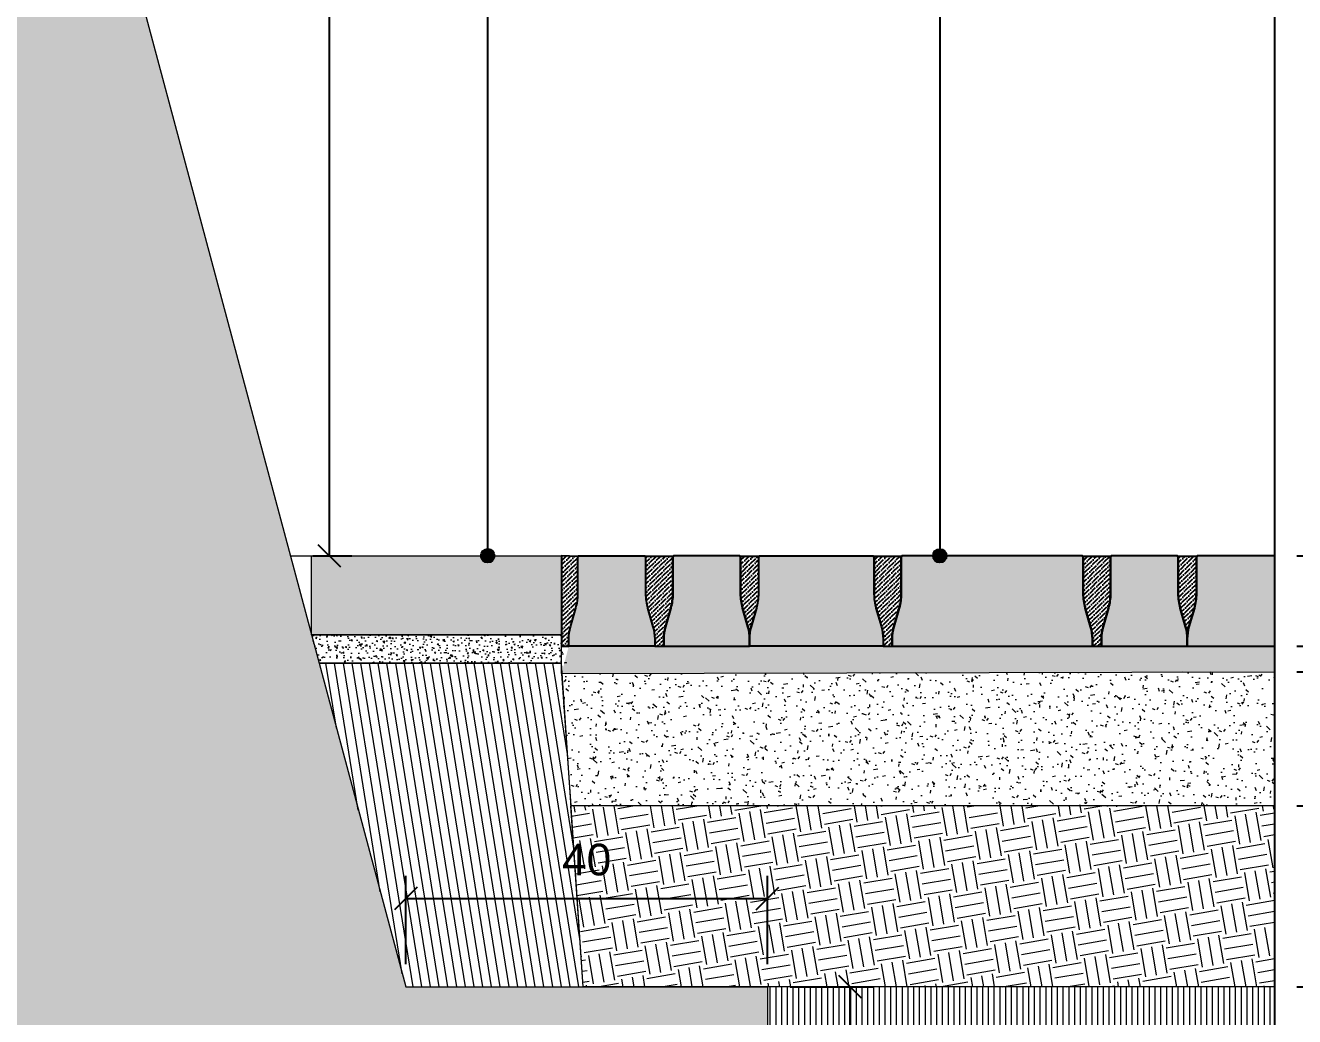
# Model space of a CAD drawing. Header units: metres. Extents: x -325 to 301, y -147 to 149.
# Drawn here: x 69.675 to 71.078, y 30.618 to 31.713 of the extents above; entities that cross this region are included whole.
import ezdxf

# ---------------------------------------------------------------- set-up
doc = ezdxf.new("R2010")
doc.units = ezdxf.units.M
doc.layers.get('Defpoints').update_dxf_attribs({"lineweight": 13})
doc.layers.add('-aux', color=50, linetype='Continuous', plot=False)
doc.layers.add('-AUX-QAD', color=5, linetype='Continuous', plot=False)
for name, color, linetype, true_color in [('0-TX-1_25', 7, 'Continuous', 0x3f4f7f), ('3-TR-paviment fort', 7, 'Continuous', 0xd1d1d1), ('EIT_3 TR sorra', 7, 'Continuous', 0xd8ceb0)]:
    doc.layers.add(name, color=color, linetype=linetype, true_color=true_color)
doc.layers.add('03-TR-Paviment_05_Open Joint Precast Pavements', color=7, linetype='Continuous', lineweight=5, true_color=0xb3b3b3)
doc.layers.add('3-TR tot_u', color=7, linetype='Continuous', lineweight=5, true_color=0x787878)
for name, color, linetype, lineweight in [('1-CM', 7, 'Continuous', 0), ('2-L-secció', 1, 'Continuous', 0), ('3-TR Formigó', 252, 'Continuous', 0), ('3-TR Seleccionat', 44, 'Continuous', 0), ('3-TR Tot-u', 37, 'Continuous', 0)]:
    doc.layers.add(name, color=color, linetype=linetype, lineweight=lineweight)
doc.layers.add('1-L- kodolé', color=7, linetype='Continuous')
doc.styles.get("Standard").update_dxf_attribs({"font": 'arial.ttf'})
doc.dimstyles.new('ISO-25', dxfattribs={"dimtxt": 0.1, "dimasz": 0.1, "dimexe": 0.1, "dimexo": 0.1, "dimgap": 0.1, "dimtad": 1, "dimdec": 0, "dimlfac": 100, "dimzin": 9, "dimtxsty": 'Standard', "dimblk": 'OBLIQUE', "dimcen": 0.1, "dimadec": 0, "dimazin": 0, "dimtfac": 1, "dimtdec": 0, "dimtmove": 0, "dimatfit": 3, "dimldrblk": 'OBLIQUE', "dimfxl": 1, "dimarcsym": 0})

# ---------------------------------------------------------------- blocks, each defined once
blk = doc.blocks.new('_Oblique')
at = {"color": 0, "lineweight": -2}
blk.add_line((-0.499999999995058, -0.4999999998130015), (0.500000000028669, 0.500000000163238), dxfattribs=at)
blk = doc.blocks.new('*D1716')
at = {"layer": '0-TX-1_25', "color": 0, "lineweight": -2, "transparency": 16777216}
for p, q in [((22.79435890317222, 30.84073367747433), (22.66935890317222, 30.84073367747433)), ((22.69435890317223, 30.84073367747433), (22.69435890317223, 30.72659722064531)), ((22.70589523368086, 30.72659722064531), (22.66935890317223, 30.72659722064531))]:
    blk.add_line(p, q, dxfattribs=at)
at = {"layer": 'Defpoints', "color": 0, "transparency": 16777216}
for p in [(141.1863585769123, 30.84073367747435), (22.69435890317223, 30.72659722064531), (22.73089523368086, 30.72659722064531)]:
    blk.add_point(p, dxfattribs=at)
at = {"layer": '0-TX-1_25', "color": 0, "lineweight": -2, "transparency": 16777216, "xscale": 0.025, "yscale": 0.025, "zscale": 0.025}
for p, rotation in [((22.69435890317223, 30.84073367747433), 90), ((22.69435890317223, 30.72659722064531), 270)]:
    blk.add_blockref('_Oblique', p, dxfattribs=dict(at, rotation=rotation))
at = {"layer": '0-TX-1_25', "color": 0, "transparency": 16777216, "insert": (22.65178727970703, 30.7836654490598), "char_height": 0.035, "attachment_point": 5, "rotation": 90}
blk.add_mtext('11', dxfattribs=at)
blk = doc.blocks.new('*D1736')
at = {"layer": '0-TX-1_25', "color": 0, "lineweight": -2, "transparency": 16777216}
for p, q in [((69.91071236843716, 32.62725918351555), (70.03571236843716, 32.62725918351555)), ((70.01071236843715, 32.62725918351555), (70.01071236843717, 31.12733858684631)), ((69.99268507984966, 31.12733858684631), (70.03571236843717, 31.12733858684631))]:
    blk.add_line(p, q, dxfattribs=at)
at = {"layer": 'Defpoints', "color": 0, "transparency": 16777216}
for p in [(69.5655403077317, 32.62725918351555), (69.96768507984966, 31.12733858684631), (70.01071236843717, 31.12733858684631)]:
    blk.add_point(p, dxfattribs=at)
at = {"layer": '0-TX-1_25', "color": 0, "lineweight": -2, "transparency": 16777216, "xscale": 0.025, "yscale": 0.025, "zscale": 0.025}
for p, rotation in [((70.01071236843715, 32.62725918351555), 90), ((70.01071236843717, 31.12733858684631), 270)]:
    blk.add_blockref('_Oblique', p, dxfattribs=dict(at, rotation=rotation))
at = {"layer": '0-TX-1_25', "color": 0, "transparency": 16777216, "insert": (69.96792587457631, 31.8772988851809), "char_height": 0.035, "attachment_point": 5, "rotation": 90}
blk.add_mtext('variable', dxfattribs=at)
blk = doc.blocks.new('POINT')
at = {"layer": '0-TX-1_25'}
h = blk.add_hatch(dxfattribs=at)
h.set_pattern_fill('ANGLE', color=256)
h.set_pattern_definition([(0, (-83.74681484067048, -12.72584030761209), (0, 6.985), [5.08, -1.905]), (90, (-83.74681484067048, -12.72584030761209), (-6.985, 4.277078946022131e-16), [5.08, -1.905])])
edge = h.paths.add_edge_path()
edge.add_arc((0, 0), 0.0075, 0, 360)
h = blk.add_hatch(color=256, dxfattribs=at)
h.dxf.hatch_style = 1
edge = h.paths.add_edge_path()
edge.add_arc((0, 0), 0.0075, 0, 360)
blk.add_circle((0, 0), 0.0075, dxfattribs=at)
blk = doc.blocks.new('*D1722')
at = {"layer": '0-TX-1_25', "color": 0, "lineweight": -2, "transparency": 16777216}
for p, q in [((71.08054030795523, 31.12725918351555), (71.18028848498825, 31.12725918351555)), ((71.15528848498825, 31.12725918351555), (71.15528848498825, 31.02720780477753)), ((71.08054030767707, 31.02720780477753), (71.18028848498825, 31.02720780477753))]:
    blk.add_line(p, q, dxfattribs=at)
at = {"layer": 'Defpoints', "color": 0, "transparency": 16777216}
for p in [(71.05554030795523, 31.12725918351555), (71.05554030767706, 31.02720780477753), (71.15528848498825, 31.02720780477753)]:
    blk.add_point(p, dxfattribs=at)
at = {"layer": '0-TX-1_25', "color": 0, "lineweight": -2, "transparency": 16777216, "xscale": 0.025, "yscale": 0.025, "zscale": 0.025}
for p, rotation in [((71.15528848498825, 31.12725918351555), 90), ((71.15528848498825, 31.02720780477753), 270)]:
    blk.add_blockref('_Oblique', p, dxfattribs=dict(at, rotation=rotation))
at = {"layer": '0-TX-1_25', "color": 0, "transparency": 16777216, "insert": (71.11241843041797, 31.07723349414652), "char_height": 0.035, "attachment_point": 5, "rotation": 90}
blk.add_mtext('10', dxfattribs=at)
blk = doc.blocks.new('*D1723')
at = {"layer": '0-TX-1_25', "color": 0, "lineweight": -2, "transparency": 16777216}
for p, q in [((71.15528848498792, 31.02720780477753), (71.15528848498792, 31.05220780477753)), ((71.08054030795523, 31.02720780477753), (71.18028848498793, 31.02720780477753)), ((71.15528848498792, 31.02720780477753), (71.15528848498792, 30.99918545372194)), ((71.08054030795523, 30.99918545372194), (71.18028848498793, 30.99918545372194)), ((71.15528848498792, 30.99918545372194), (71.15528848498792, 30.97418545372194))]:
    blk.add_line(p, q, dxfattribs=at)
at = {"layer": 'Defpoints', "color": 0, "transparency": 16777216}
for p in [(71.05554030795523, 31.02720780477753), (71.05554030795523, 30.99918545372194), (71.15528848498792, 30.99918545372194)]:
    blk.add_point(p, dxfattribs=at)
at = {"layer": '0-TX-1_25', "color": 0, "lineweight": -2, "transparency": 16777216, "xscale": 0.025, "yscale": 0.025, "zscale": 0.025}
for p, rotation in [((71.15528848498792, 31.02720780477753), 270), ((71.15528848498792, 30.99918545372194), 90)]:
    blk.add_blockref('_Oblique', p, dxfattribs=dict(at, rotation=rotation))
at = {"layer": '0-TX-1_25', "color": 0, "transparency": 16777216, "insert": (71.11240649317345, 31.01319662924971), "char_height": 0.035, "attachment_point": 5, "rotation": 90}
blk.add_mtext('3', dxfattribs=at)
blk = doc.blocks.new('*D1724')
at = {"layer": '0-TX-1_25', "color": 0, "lineweight": -2, "transparency": 16777216}
for p, q in [((71.08054030795523, 30.99918545372194), (71.18028848498837, 30.99918545372194)), ((71.15528848498836, 30.99918545372194), (71.15528848498836, 30.8509798389932)), ((71.08054235975071, 30.8509798389932), (71.18028848498837, 30.8509798389932))]:
    blk.add_line(p, q, dxfattribs=at)
at = {"layer": 'Defpoints', "color": 0, "transparency": 16777216}
for p in [(71.05554030795523, 30.99918545372194), (71.0555423597507, 30.8509798389932), (71.15528848498836, 30.8509798389932)]:
    blk.add_point(p, dxfattribs=at)
at = {"layer": '0-TX-1_25', "color": 0, "lineweight": -2, "transparency": 16777216, "xscale": 0.025, "yscale": 0.025, "zscale": 0.025}
for p, rotation in [((71.15528848498836, 30.99918545372194), 90), ((71.15528848498836, 30.8509798389932), 270)]:
    blk.add_blockref('_Oblique', p, dxfattribs=dict(at, rotation=rotation))
at = {"layer": '0-TX-1_25', "color": 0, "transparency": 16777216, "insert": (71.11241843041809, 30.92508264635754), "char_height": 0.035, "attachment_point": 5, "rotation": 90}
blk.add_mtext('15', dxfattribs=at)
blk = doc.blocks.new('*D1725')
at = {"layer": '0-TX-1_25', "color": 0, "lineweight": -2, "transparency": 16777216}
for p, q in [((71.08053985802582, 30.85097983895856), (71.18027302363728, 30.85097983895856)), ((71.15527302363728, 30.85097983895856), (71.15527302363728, 30.65098163747309)), ((71.08054353330304, 30.65098163747309), (71.18027302363728, 30.65098163747309))]:
    blk.add_line(p, q, dxfattribs=at)
at = {"layer": 'Defpoints', "color": 0, "transparency": 16777216}
for p in [(71.05553985802581, 30.85097983895856), (71.05554353330304, 30.65098163747309), (71.15527302363728, 30.65098163747309)]:
    blk.add_point(p, dxfattribs=at)
at = {"layer": '0-TX-1_25', "color": 0, "lineweight": -2, "transparency": 16777216, "xscale": 0.025, "yscale": 0.025, "zscale": 0.025}
for p, rotation in [((71.15527302363728, 30.85097983895856), 90), ((71.15527302363728, 30.65098163747309), 270)]:
    blk.add_blockref('_Oblique', p, dxfattribs=dict(at, rotation=rotation))
at = {"layer": '0-TX-1_25', "color": 0, "transparency": 16777216, "insert": (71.112402969067, 30.75098073821581), "char_height": 0.035, "attachment_point": 5, "rotation": 90}
blk.add_mtext('20', dxfattribs=at)
blk = doc.blocks.new('*D2070')
at = {"layer": '0-TX-1_25', "color": 0, "lineweight": -2, "transparency": 16777216}
for p, q in [((70.52037683774577, 30.65096893020196), (70.61156685563758, 30.65096893020196)), ((70.58656685563757, 30.25096893153486), (70.58656685563757, 30.65096893020196)), ((70.52037683641286, 30.25096893153486), (70.61156685563758, 30.25096893153486))]:
    blk.add_line(p, q, dxfattribs=at)
at = {"layer": 'Defpoints', "color": 0, "transparency": 16777216}
for p in [(70.49537683774577, 30.65096893020196), (70.58656685563757, 30.65096893020196), (70.49537683641286, 30.25096893153486)]:
    blk.add_point(p, dxfattribs=at)
at = {"layer": '0-TX-1_25', "color": 0, "lineweight": -2, "transparency": 16777216, "xscale": 0.025, "yscale": 0.025, "zscale": 0.025}
for p, rotation in [((70.58656685563757, 30.65096893020196), 90), ((70.58656685563757, 30.25096893153486), 270)]:
    blk.add_blockref('_Oblique', p, dxfattribs=dict(at, rotation=rotation))
at = {"layer": '0-TX-1_25', "color": 0, "transparency": 16777216, "insert": (70.5436968010673, 30.45096893086839), "char_height": 0.035, "attachment_point": 5, "rotation": 90}
blk.add_mtext('40', dxfattribs=at)
blk = doc.blocks.new('*D2071')
at = {"layer": '0-TX-1_25', "color": 0, "lineweight": -2, "transparency": 16777216}
for p, q in [((70.09537683641283, 30.67596893153485), (70.09537683641283, 30.77351249235707)), ((70.49537683641283, 30.67596893153485), (70.49537683641283, 30.77351249235707)), ((70.09537683641283, 30.74851249235707), (70.49537683641283, 30.74851249235707))]:
    blk.add_line(p, q, dxfattribs=at)
at = {"layer": 'Defpoints', "color": 0, "transparency": 16777216}
for p in [(70.49537683641283, 30.74851249235707), (70.09537683641283, 30.65096893153485), (70.49537683641283, 30.65096893153485)]:
    blk.add_point(p, dxfattribs=at)
at = {"layer": '0-TX-1_25', "color": 0, "lineweight": -2, "transparency": 16777216, "xscale": 0.025, "yscale": 0.025, "zscale": 0.025, "rotation": 180}
blk.add_blockref('_Oblique', (70.09537683641283, 30.74851249235707), dxfattribs=at)
at = {"layer": '0-TX-1_25', "color": 0, "lineweight": -2, "transparency": 16777216, "xscale": 0.025, "yscale": 0.025, "zscale": 0.025}
blk.add_blockref('_Oblique', (70.49537683641283, 30.74851249235707), dxfattribs=at)
at = {"layer": '0-TX-1_25', "color": 0, "transparency": 16777216, "insert": (70.29537683641283, 30.79138254692733), "char_height": 0.035, "attachment_point": 5}
blk.add_mtext('40', dxfattribs=at)

msp = doc.modelspace()

# ---------------------------------------------------------------- hatches: boundary and pattern name
at = {"layer": '03-TR-Paviment_05_Open Joint Precast Pavements'}
h = msp.add_hatch(color=256, dxfattribs=at)
h.dxf.hatch_style = 1
edge = h.paths.add_edge_path()
edge.add_line((70.27561845611469, 31.02720779992279), (70.27561845564902, 31.03540358153742))
edge.add_arc((70.32403601183124, 31.03540358288926), 0.04841755618221556, 164.0009824733315, 180.0000015997192, ccw=False)
edge.add_line((70.27749384082541, 31.04874847197544), (70.28344048168198, 31.06948820661393))
edge.add_arc((70.22850930660863, 31.08523845122552), 0.05714459029745467, 344.0009795872418, 359.999998713525)
edge.add_line((70.28565389690608, 31.08523844994244), (70.28565389690608, 31.12636372420576))
edge.add_line((70.28565389690608, 31.12636372420576), (70.28645110297636, 31.12636372513708))
edge.add_line((70.28645110297636, 31.12636372513708), (70.28645110204504, 31.12720780187857))
edge.add_line((70.28645110204504, 31.12720780187857), (70.35974889741898, 31.12720780094725))
edge.add_line((70.35974889741898, 31.12720780094725), (70.35974889555634, 31.12636372280878))
edge.add_line((70.35974889555634, 31.12636372280878), (70.36054610116095, 31.12636372653407))
edge.add_line((70.36054610116095, 31.12636372653407), (70.36054610069529, 31.08523844947678))
edge.add_arc((70.41769068933597, 31.08523845099269), 0.05714458864068208, 180.0000015199217, 195.999020646203)
edge.add_line((70.3627595159194, 31.06948820661393), (70.3687061563103, 31.04874846871581))
edge.add_arc((70.32216398483881, 31.03540358294319), 0.04841755571655446, -5.520878687548247e-06, 15.999013605509106, ccw=False)
edge.add_line((70.37058154055536, 31.03540357827779), (70.37058154055536, 31.02720779992279))
edge.add_line((70.37058154055536, 31.02720779992279), (70.27561845611469, 31.02720779992279))
h = msp.add_hatch(color=256, dxfattribs=at)
h.dxf.hatch_style = 1
edge = h.paths.add_edge_path()
edge.add_line((70.47554462616951, 31.02720779992279), (70.47554462616951, 31.03540358014044))
edge.add_arc((70.4271270664409, 31.03540358030116), 0.0484175597286054, 359.9999998098077, 375.9990189361952)
edge.add_line((70.47366924052746, 31.04874847150978), (70.46772260106788, 31.0694882056826))
edge.add_arc((70.52265377803084, 31.08523844887025), 0.05714459172141026, 179.9999993918654, 195.9990185181464, ccw=False)
edge.add_line((70.46550918630943, 31.08523844947678), (70.46550918537811, 31.12636372420576))
edge.add_line((70.46550918537811, 31.12636372420576), (70.46471198070482, 31.12636372420576))
edge.add_line((70.46471198070482, 31.12636372420576), (70.46471198023916, 31.12720780001592))
edge.add_line((70.46471198023916, 31.12720780001592), (70.3914141862622, 31.12720780094725))
edge.add_line((70.3914141862622, 31.12720780094725), (70.3914141862622, 31.1263637237401))
edge.add_line((70.3914141862622, 31.1263637237401), (70.39061698112324, 31.12636372653407))
edge.add_line((70.39061698112324, 31.12636372653407), (70.39061698065758, 31.08523844947678))
edge.add_arc((70.33347239556329, 31.08523844980157), 0.05714458509429221, 344.00098054806637, 359.99999967434803, ccw=False)
edge.add_line((70.38840356589914, 31.06948820754525), (70.3824569259739, 31.04874846825015))
edge.add_arc((70.4289990950901, 31.03540357774002), 0.04841755475825927, 164.000980237229, 179.9999993636194)
edge.add_line((70.38058154033185, 31.03540357827779), (70.38058154126317, 31.02720779992279))
edge.add_line((70.38058154126317, 31.02720779992279), (70.47554462616951, 31.02720779992279))
h = msp.add_hatch(color=256, dxfattribs=at)
h.dxf.hatch_style = 1
edge = h.paths.add_edge_path()
edge.add_line((70.47554462616951, 31.02720780131978), (70.47554462616951, 31.03540358014044))
edge.add_arc((70.52396217950383, 31.03540357771306), 0.04841755333431769, 164.000978001127, 179.9999971275153, ccw=False)
edge.add_line((70.47742001227722, 31.04874846964714), (70.4833666517368, 31.0694882056826))
edge.add_arc((70.4284354726514, 31.08523844578952), 0.05714459291252155, 344.0009850376242, 360.0000041639071)
edge.add_line((70.48558006556392, 31.08523844994244), (70.4855800646326, 31.1263637237401))
edge.add_line((70.4855800646326, 31.1263637237401), (70.48637727209986, 31.12636372420576))
edge.add_line((70.48637727209986, 31.12636372420576), (70.4863772716342, 31.12720780141291))
edge.add_line((70.4863772716342, 31.12720780141291), (70.61220314334766, 31.12720780327555))
edge.add_line((70.61220314334766, 31.12720780327555), (70.61220314195067, 31.12636372420576))
edge.add_line((70.61220314195067, 31.12636372420576), (70.61300034802095, 31.12636372886237))
edge.add_line((70.61300034802095, 31.12636372886237), (70.61300034802095, 31.08523845227074))
edge.add_arc((70.67014493689446, 31.08523845544343), 0.05714458887351279, 180.0000031810847, 195.999022307366)
edge.add_line((70.61521376371071, 31.06948820940789), (70.62116040270463, 31.04874847104412))
edge.add_arc((70.5746182323973, 31.0354035769876), 0.04841755688070742, 4.282015709122788e-06, 15.999023408403389, ccw=False)
edge.add_line((70.623035789278, 31.0354035806061), (70.62303578881235, 31.02720780178544))
edge.add_line((70.62303578881235, 31.02720780178544), (70.47554462616951, 31.02720780131978))
h = msp.add_hatch(color=256, dxfattribs=at)
h.dxf.hatch_style = 1
edge = h.paths.add_edge_path()
edge.add_line((70.85434340713233, 31.02720780411374), (70.85434340806366, 31.03540358293441))
edge.add_arc((70.80592584999184, 31.0354035828623), 0.04841755807181869, 8.533197749316743e-08, 15.99901921172198)
edge.add_line((70.8524680224216, 31.04874847383809), (70.8465213820307, 31.06948820894223))
edge.add_arc((70.90145256041761, 31.08523845401949), 0.05714459361101382, 180.0000008195816, 195.9990199458645, ccw=False)
edge.add_line((70.8443079668066, 31.08523845320207), (70.8443079668066, 31.12636372746539))
edge.add_line((70.8443079668066, 31.12636372746539), (70.84351076166764, 31.12636372746539))
edge.add_line((70.84351076166764, 31.12636372746539), (70.84351076166764, 31.12720780327555))
edge.add_line((70.84351076166764, 31.12720780327555), (70.64393931235806, 31.12720780420688))
edge.add_line((70.64393931235806, 31.12720780420688), (70.64393931235806, 31.12636372699973))
edge.add_line((70.64393931235806, 31.12636372699973), (70.64314210675344, 31.12636373072502))
edge.add_line((70.64314210675344, 31.12636373072502), (70.6431421072191, 31.08523845413339))
edge.add_arc((70.58599751596336, 31.0852384502133), 0.05714459125574946, -15.999015195820505, 3.930460479750764e-06, ccw=False)
edge.add_line((70.64092869339198, 31.06948821033922), (70.63498205346674, 31.04874847104412))
edge.add_arc((70.68152422092618, 31.03540358076682), 0.04841755310148652, 164.0009799617068, 179.9999990880951)
edge.add_line((70.63310666782469, 31.03540358153742), (70.63310666782469, 31.02720780318242))
edge.add_line((70.63310666782469, 31.02720780318242), (70.85434340713233, 31.02720780411374))
h = msp.add_hatch(color=256, dxfattribs=at)
h.dxf.hatch_style = 1
edge = h.paths.add_edge_path()
edge.add_line((70.95930649228082, 31.02720780504507), (70.9593064936778, 31.03540358340007))
edge.add_arc((70.9108889304028, 31.03540358236967), 0.04841756327499525, 1.219338626628907e-06, 15.99902034572571)
edge.add_line((70.95743110757009, 31.04874847570073), (70.95148446671352, 31.06948821080488))
edge.add_arc((71.00641563893898, 31.08523845163725), 0.0571445865182339, 179.9999984310422, 195.9990175573257, ccw=False)
edge.add_line((70.94927105242074, 31.08523845320207), (70.94927105195508, 31.12636372746539))
edge.add_line((70.94927105195508, 31.12636372746539), (70.94847384681613, 31.12636372839671))
edge.add_line((70.94847384681613, 31.12636372839671), (70.94847384774745, 31.12720780420688))
edge.add_line((70.94847384774745, 31.12720780420688), (70.87517605283917, 31.12720780467254))
edge.add_line((70.87517605283917, 31.12720780467254), (70.87517605283917, 31.12636372653407))
edge.add_line((70.87517605283917, 31.12636372653407), (70.87437884676889, 31.12636373119068))
edge.add_line((70.87437884676889, 31.12636373119068), (70.87437884770021, 31.08523845366773))
edge.add_arc((70.8172342595252, 31.08523845187008), 0.0571445881750208, -15.999017323877013, 1.802404426598514e-06, ccw=False)
edge.add_line((70.87216543340743, 31.06948821080488), (70.86621879348219, 31.04874847150978))
edge.add_arc((70.91276095928484, 31.03540358146531), 0.04841755144470012, 164.00097968618, 179.9999988125707)
edge.add_line((70.86434340784014, 31.03540358246875), (70.86434340877146, 31.02720780411374))
edge.add_line((70.86434340877146, 31.02720780411374), (70.95930649228082, 31.02720780504507))
h = msp.add_hatch(color=256, dxfattribs=at)
h.dxf.hatch_style = 1
h.paths.add_polyline_path([(70.96712851894908, 31.06948821511035), (70.96118187759728, 31.04874846875019, 0.06992248597787708), (70.95930649274648, 31.03540358398343), (70.95930649228082, 31.02720780504507), (71.0555403079552, 31.02720780477752), (71.0555403079552, 31.12720780478573), (70.97013913727984, 31.12720780560386), (70.97013913821117, 31.12636372699973), (70.96934193307222, 31.08523845413339, -0.06992249358729119)])
at = {"layer": '3-TR Formigó'}
h = msp.add_hatch(dxfattribs=at)
h.set_pattern_fill('ANSI31', color=256, scale=0.003, angle=234.1752438963392, style=0)
h.set_pattern_definition([(279.1752438963392, (70.4108273105365, 30.71945232048114), (0.009403130041245794, 0.001518805592372136), [])])
h.paths.add_polyline_path([(69.99952122181381, 31.00851037398911), (70.09537683642058, 30.65096893150585), (70.29145557231394, 30.65096893016738), (70.26743859968087, 31.00851037328216)])
at = {"layer": '3-TR Seleccionat'}
h = msp.add_hatch(dxfattribs=at)
h.set_pattern_fill('ANSI31', color=256, scale=0.002, angle=45, style=0)
h.set_pattern_definition([(90, (-441006.2166324502, -650805.8901881112), (-0.00635, 1.301042606982605e-18), [])])
h.paths.add_polyline_path([(68.05561574872287, 30.02725918339911), (71.05546486718754, 30.02725918339911), (71.0555403079552, 30.65096893067383), (70.49537683641283, 30.65096893153485), (70.49537683641283, 30.15096893153485), (68.0555403079552, 30.15096893153485), (68.0555403079552, 30.65096893153485), (68.76554030778992, 30.65072691195181), (68.57896039808685, 31.14725918435371), (68.05685297537124, 31.14725918435371)])
at = {"layer": '3-TR Tot-u'}
h = msp.add_hatch(dxfattribs=at)
h.set_pattern_fill('EARTH', color=256, scale=0.004999999999999998, angle=-80.3020705616864, style=0)
h.set_pattern_definition([(279.6979294383136, (70.18275082282562, 30.60150724269663), (0.03664468526142107, -0.02594787162931459), [0.03174999999999999, -0.03174999999999999]), (279.6979294383136, (70.19448692724042, 30.6035128952677), (0.03664468526142107, -0.02594787162931459), [0.03174999999999999, -0.03174999999999999]), (279.6979294383136, (70.20622303165517, 30.60551854783877), (0.03664468526142107, -0.02594787162931459), [0.03174999999999999, -0.03174999999999999]), (9.69792943831359, (70.21080361733725, 30.60227506381342), (0.02594787162931459, 0.03664468526142107), [0.03174999999999997, -0.03174999999999997]), (9.69792943831359, (70.21280926985011, 30.59053895939812), (0.02594787162931459, 0.03664468526142107), [0.03174999999999997, -0.03174999999999997]), (9.69792943831359, (70.2148149224212, 30.57880285498334), (0.02594787162931459, 0.03664468526142107), [0.03174999999999997, -0.03174999999999997])])
h.paths.add_polyline_path([(71.0555403079552, 30.65098163742107), (71.05554030795518, 30.85097983896478), (70.27802105084832, 30.85096907479432), (70.29145554644681, 30.65096931511471)])
at = {"layer": '3-TR tot_u'}
h = msp.add_hatch(dxfattribs=at)
h.set_pattern_fill('AR-CONC', color=256, scale=0.0002499999999999998, angle=90.58726092987852)
h.set_pattern_definition([(140.5872609298785, (45.98259731934368, -48.93808362649279), (0.003517738578472596, 0.04558461658669537), [0.004762499999999996, -0.05238749999999996]), (85.58726092987852, (45.98259731934368, -48.93808362649279), (-0.04767139590977341, -0.00929994979371116), [0.003809999999999997, -0.04191014604249996]), (191.0387056298786, (45.98289046344311, -48.93428492063999), (-0.04415365538318716, 0.0362846666927757), [0.004047502199999997, -0.04452256114999997]), (136.7714609298785, (45.96989798643743, -48.93821379460093), (0.009815426627263462, 0.0678739282378536), [0.007143749999999994, -0.07858124999999994]), (187.2228185398785, (45.97071593187624, -48.93255763900277), (-0.06246159789290918, 0.05871392010036004), [0.006071255784999995, -0.06678390203999994]), (81.7714120998786, (45.96989798643743, -48.93821379460093), (-0.06246159788989664, 0.05871392010375959), [0.00571499176749999, -0.06286493297999986]), (111.5872609298785, (45.97300773560993, -48.93183158612076), (0.02517646531543982, 0.03816364754881366), [0.004762499999999996, -0.05238749999999996]), (56.58726092987855, (45.97300773560993, -48.93183158612076), (-0.0462029321303139, 0.01497773884208171), [0.003809999999999997, -0.04190999999999996]), (162.0387059298785, (45.975105774399, -48.92865128215968), (-0.02102646705166375, 0.05314138630394799), [0.004047502199999997, -0.04452248439999996]), (128.0872609298785, (45.98259731934368, -48.93808362649279), (-0.02114556348804155, 0.0005554494380260346), [0, -0.04140199999999997, 0, -0.04254499999999996, 0, -0.04206874999999997]), (98.08726092987847, (45.98259731934368, -48.93808362649279), (-0.02521504447655499, 0.01644733903555077), [0, -0.02425699999999998, 0, -0.04044949999999996, 0, -0.01603374999999999]), (58.08726092987852, (45.98274245678424, -48.95224338268327), (0.001084678264659777, 0.03391054737691759), [0, -0.01587499999999999, 0, -0.04952999999999996, 0, -0.06572249999999995]), (48.08726092987852, (45.9828075408383, -48.95859304913638), (-0.006735849794676834, 0.03696519821488923), [0, -0.02063749999999998, 0, -0.03289299999999997, 0, -0.04667249999999996])])
h.paths.add_polyline_path([(69.2755403077899, 32.62725918340175), (69.2755403077899, 30.65072691206561), (68.0555403079552, 30.65096893153485), (68.0555403079552, 30.25096893153485), (70.49537683641283, 30.25096893153485), (70.49537683641283, 30.65096893153485), (70.09537683641283, 30.65096893153485), (69.734824628696, 31.99582866631853), (69.56554030773167, 32.62725918351553)])
h = msp.add_hatch(dxfattribs=at)
h.set_pattern_fill('AR-CONC', color=256, scale=9e-05, angle=90.26641431039367)
h.set_pattern_definition([(140.2664143103937, (-13.47119589506237, 8.21322853361432), (0.001358261347982061, 0.01640311316296629), [0.0017145, -0.0188595]), (85.26641431039367, (-13.47119589506237, 8.21322853361432), (-0.01718018148039424, -0.003251827319955159), [0.0013716, -0.0150876525753]), (190.7178590103937, (-13.47108270692284, 8.214595455322296), (-0.01582191943130427, 0.01315128580300938), [0.001457100792, -0.016028122014]), (136.4506143103937, (-13.47576784563752, 8.213207274773822), (0.003670327151181657, 0.02441444385953116), [0.00257175, -0.02828925]), (186.9019719203937, (-13.47546198749266, 8.215241809944011), (-0.02236745963156911, 0.02126259792724011), [0.0021856520826, -0.0240422047344]), (81.45056548039366, (-13.47576784563752, 8.213207274773822), (-0.02236745963047776, 0.02126259792845786), [0.0020573970363, -0.0226313758728]), (111.2664143103937, (-13.47463548741401, 8.21549856477153), (0.009140320580882877, 0.01368794375791834), [0.0017145, -0.0188595]), (56.2664143103937, (-13.47463548741401, 8.21549856477153), (-0.01660260073058194, 0.005485043237329697), [0.0013716, -0.0150876]), (161.7178593103937, (-13.47387379402765, 8.216639226750857), (-0.007462280235117282, 0.01917298696442482), [0.001457100791999996, -0.01602809438399993]), (127.7664143103937, (-13.47119589506237, 8.21322853361432), (-0.007611163754578943, 0.0002425866008496274), [0, -0.01490472, 0, -0.0153162, 0, -0.01514475]), (97.76641431039367, (-13.47119589506237, 8.21322853361432), (-0.009044117031634472, 0.005971780936707849), [0, -0.00873252, 0, -0.01456182, 0, -0.005772150000000001]), (57.76641431039366, (-13.47117219145521, 8.20813080872302), (0.0004588392826058817, 0.01220541901602734), [0, -0.005715, 0, -0.0178308, 0, -0.0236601]), (47.76641431039366, (-13.47116156203496, 8.205844833435435), (-0.002350348719380294, 0.0133208416991804), [0, -0.0074295, 0, -0.01184148, 0, -0.0168021])])
h.paths.add_polyline_path([(69.99114633542436, 31.03974870022182), (69.9995179477929, 31.00852258608712), (70.27353850968402, 31.00849420724794), (70.26742939734183, 31.03974868692754)])
h = msp.add_hatch(dxfattribs=at)
h.set_pattern_fill('AR-CONC', color=256, scale=9e-05, angle=90.26641431039367)
h.set_pattern_definition([(140.2664143103937, (69.58603242615054, 185.2296613366605), (0.001358261347982061, 0.01640311316296629), [0.0017145, -0.0188595]), (85.26641431039367, (69.58603242615054, 185.2296613366605), (-0.01718018148039424, -0.003251827319955159), [0.0013716, -0.0150876525753]), (190.7178590103937, (69.58614561429006, 185.2310282583685), (-0.01582191943130427, 0.01315128580300938), [0.001457100792, -0.016028122014]), (136.4506143103937, (69.58146047557538, 185.22964007782), (0.003670327151181657, 0.02441444385953116), [0.00257175, -0.02828925]), (186.9019719203937, (69.58176633372024, 185.2316746129902), (-0.02236745963156911, 0.02126259792724011), [0.0021856520826, -0.0240422047344]), (81.45056548039366, (69.58146047557538, 185.22964007782), (-0.02236745963047776, 0.02126259792845786), [0.0020573970363, -0.0226313758728]), (111.2664143103937, (69.58259283379891, 185.2319313678177), (0.009140320580882877, 0.01368794375791834), [0.0017145, -0.0188595]), (56.2664143103937, (69.58259283379891, 185.2319313678177), (-0.01660260073058194, 0.005485043237329697), [0.0013716, -0.0150876]), (161.7178593103937, (69.58335452718526, 185.2330720297971), (-0.007462280235117282, 0.01917298696442482), [0.001457100791999999, -0.01602809438399997]), (127.7664143103937, (69.58603242615054, 185.2296613366605), (-0.007611163754578943, 0.0002425866008496274), [0, -0.01490472, 0, -0.0153162, 0, -0.01514475]), (97.76641431039367, (69.58603242615054, 185.2296613366605), (-0.009044117031634472, 0.005971780936707849), [0, -0.00873252, 0, -0.01456182, 0, -0.005772150000000001]), (57.76641431039366, (69.5860561297577, 185.2245636117692), (0.0004588392826058817, 0.01220541901602734), [0, -0.005715, 0, -0.0178308, 0, -0.0236601]), (47.76641431039366, (69.58606675917794, 185.2222776364816), (-0.002350348719380294, 0.0133208416991804), [0, -0.0074295, 0, -0.01184148, 0, -0.0168021])])
h.paths.add_polyline_path([(71.05554030795521, 30.99918545372192), (71.0555403079552, 31.02720821121477), (70.27561845611469, 31.02720779992279), (70.2676541556573, 30.99720802457642)])
h = msp.add_hatch(dxfattribs=at)
h.set_pattern_fill('AR-CONC', color=256, scale=0.0002, angle=90.26641431039367)
h.set_pattern_definition([(140.2664143103937, (269971.0675784937, -738390.193046503), (0.003018358551071247, 0.03645136258436954), [0.00381, -0.04191]), (85.26641431039367, (269971.0675784937, -738390.193046503), (-0.03817818106754276, -0.007226282933233686), [0.003048, -0.033528116834]), (190.7178590103937, (269971.0678300229, -738390.1900088992), (-0.03515982095845395, 0.02922507956224307), [0.00323800176, -0.03561804892000001]), (136.4506143103937, (269971.0574186035, -738390.1930937449), (0.00815628255818146, 0.05425431968784703), [0.005715, -0.062865]), (186.9019719203937, (269971.0580982883, -738390.1885725555), (-0.04970546584793135, 0.04725021761608914), [0.004857004628, -0.053427121632]), (81.45056548039366, (269971.0574186035, -738390.1930937449), (-0.04970546584550613, 0.04725021761879526), [0.004571993414, -0.050291946384]), (111.2664143103937, (269971.0599349551, -738390.1880019893), (0.02031182351307306, 0.03041765279537408), [0.00381, -0.04191]), (56.2664143103937, (269971.0599349551, -738390.1880019893), (-0.03689466829018208, 0.01218898497184377), [0.003048, -0.033528]), (161.7178593103937, (269971.0616276071, -738390.1854671849), (-0.01658284496692729, 0.04260663769872181), [0.003238001759999995, -0.03561798751999991]), (127.7664143103937, (269971.0675784937, -738390.193046503), (-0.01691369723239765, 0.0005390813352213942), [0, -0.0331216, 0, -0.034036, 0, -0.033655]), (97.76641431039367, (269971.0675784937, -738390.193046503), (-0.02009803784807661, 0.01327062430379522), [0, -0.0194056, 0, -0.0323596, 0, -0.012827]), (57.76641431039366, (269971.0676311683, -738390.2043747805), (0.001019642850235293, 0.02712315336894964), [0, -0.0127, 0, -0.039624, 0, -0.052578]), (47.76641431039366, (269971.0676547893, -738390.2094547256), (-0.005222997154178432, 0.02960187044262312), [0, -0.01651, 0, -0.0263144, 0, -0.037338])])
h.paths.add_polyline_path([(71.05554030795518, 30.85097983896478), (71.0555403079552, 30.9991846150555), (70.2676541556573, 30.99720802457642), (70.27223241257879, 30.93262557518399), (70.27225939810664, 30.93224490814912), (70.27802105084832, 30.85096907479432)])
at = {"layer": '3-TR-paviment fort'}
msp.add_hatch(color=256, dxfattribs=at).paths.add_polyline_path([(70.26768507454109, 31.12720119168863), (70.26766820875493, 31.0399513305898), (69.99117592396215, 31.04004627939194), (69.99119314411655, 31.12725918351553)])
at = {"layer": 'EIT_3 TR sorra'}
h = msp.add_hatch(dxfattribs=at)
h.set_pattern_fill('ANSI36', color=256, scale=0.001075000000000009, angle=-0.5853068080104545, style=0, double=1)
h.set_pattern_definition([(44.41469319198954, (40.21706121199768, -39.18045123763196), (0.001877787426372729, 0.006618133599094154), [0.00853281250000004, -0.00170656250000001, 0, -0.00170656250000001])])
edge = h.paths.add_edge_path()
edge.add_line((70.26768505661303, 31.02719807369529), (70.27564935520788, 31.02720119031494))
edge.add_line((70.27564935520788, 31.02720119031494), (70.27564680242988, 31.03539696931483))
edge.add_arc((70.32406434924701, 31.0354120518753), 0.04841754916632017, 164.0188290939622, 180.0178482200737, ccw=False)
edge.add_line((70.27751803054717, 31.0487424413207), (70.28345820659861, 31.06948403268323))
edge.add_arc((70.22852213161893, 31.08521715789257), 0.05714458472178788, 344.0188335243519, 360.0178526505692)
edge.add_line((70.28566671356673, 31.08523496343244), (70.28565389690608, 31.12636372420576))
edge.add_line((70.28565389690608, 31.12636372420576), (70.26768507454109, 31.12720119168863))
edge.add_line((70.26768507454109, 31.12720119168863), (70.26768507454109, 31.08522559248553))
edge.add_line((70.26768507454109, 31.08522559248553), (70.26768507454109, 31.06947603923119))
edge.add_line((70.26768507454109, 31.06947603923119), (70.26768507454109, 31.04873815575235))
edge.add_line((70.26768507454109, 31.04873815575235), (70.26768507454109, 31.03539385180909))
edge.add_line((70.26768507454109, 31.03539385180909), (70.26768505661303, 31.02719807369529))
edge.add_line((70.26768505661303, 31.02719807369529), (70.27564935520788, 31.02720119031494))
h = msp.add_hatch(dxfattribs=at)
h.set_pattern_fill('ANSI36', color=256, scale=0.001075000000000009, angle=-0.5853068080104545, style=0, double=1)
h.set_pattern_definition([(44.41469319198954, (40.11206722775601, -39.18044462802411), (0.001877787426372729, 0.006618133599094154), [0.00853281250000004, -0.00170656250000001, 0, -0.00170656250000001])])
edge = h.paths.add_edge_path()
edge.add_line((70.37058154378168, 31.02720468336634), (70.38058154126317, 31.02720779992279))
edge.add_line((70.38058154126317, 31.02720779992279), (70.38057898848517, 31.03540357892268))
edge.add_arc((70.4289965353023, 31.03541866148315), 0.04841754916632017, 164.0188290939622, 180.0178482200737, ccw=False)
edge.add_line((70.38245021660246, 31.04874905092855), (70.3883903926539, 31.06949064229109))
edge.add_arc((70.33345431767422, 31.08522376750042), 0.05714458472178788, 344.0188335243519, 360.0178526505693)
edge.add_line((70.39059889962202, 31.08524157304029), (70.39058608296138, 31.12637033381361))
edge.add_line((70.39058608296138, 31.12637033381361), (70.36051520706896, 31.12636096259662))
edge.add_line((70.36051520706896, 31.12636096259662), (70.36052802465079, 31.08523220209338))
edge.add_arc((70.41767261288292, 31.08525000459331), 0.05714459100517891, 180.0178496006234, 196.0168687269331)
edge.add_line((70.3627463461823, 31.06948264883904), (70.3686994475621, 31.0487447653602))
edge.add_arc((70.32216144216756, 31.03538537632758), 0.04841755075824079, 0.017851212097582447, 16.016870338310184, ccw=False)
edge.add_line((70.37057899057582, 31.03540046141694), (70.37058154378168, 31.02720468336634))
edge.add_line((70.37058154378168, 31.02720468336634), (70.38058154126317, 31.02720779992279))
h = msp.add_hatch(dxfattribs=at)
h.set_pattern_fill('ANSI36', color=256, scale=0.001075000000000009, angle=-0.5853068080104545, style=0, double=1)
h.set_pattern_definition([(44.41469319198954, (40.11206722471302, -39.18047421495084), (0.001877787426372729, 0.006618133599094154), [0.00853281250000004, -0.00170656250000001, 0, -0.00170656250000001])])
edge = h.paths.add_edge_path()
edge.add_line((70.47554462616951, 31.02720779992279), (70.47554207249837, 31.0354035779547))
edge.add_arc((70.52395962365533, 31.03541866470497), 0.04841755350744981, 164.0188340504495, 180.0178531765575, ccw=False)
edge.add_line((70.47741329962896, 31.04874905131899), (70.4833534761831, 31.06949064176968))
edge.add_arc((70.4284173905483, 31.08522376972331), 0.05714459572067044, 344.018833820474, 360.0178529466926)
edge.add_line((70.48556198349489, 31.08524157556195), (70.48554916794947, 31.12637034337067))
edge.add_line((70.48554916794947, 31.12637034337067), (70.46547829148386, 31.1263640866912))
edge.add_line((70.46547829148386, 31.1263640866912), (70.4654911056147, 31.08523531929163))
edge.add_arc((70.5226356958437, 31.08525312495505), 0.0571445930030311, 180.0178527718617, 196.0168718981729)
edge.add_line((70.46770942809549, 31.06948576560944), (70.47366252811685, 31.04874788114391))
edge.add_arc((70.42712453140106, 31.03538848178555), 0.04841754526547819, 0.017865790663677217, 16.016884916877416, ccw=False)
edge.add_line((70.47554207431273, 31.03540357919275), (70.4755446271375, 31.02720779902964))
h = msp.add_hatch(dxfattribs=at)
h.set_pattern_fill('ANSI36', color=256, scale=0.001075000000000009, angle=-0.5853068080104545, style=0, double=1)
h.set_pattern_definition([(44.41469319198954, (39.85954210119449, -39.18044443644414), (0.001877787426372729, 0.006618133599094154), [0.00853281250000004, -0.00170656250000001, 0, -0.00170656250000001])])
edge = h.paths.add_edge_path()
edge.add_line((70.6231066703432, 31.02720487494632), (70.63310666782469, 31.02720799150278))
edge.add_line((70.63310666782469, 31.02720799150278), (70.63310411504669, 31.03540377050267))
edge.add_arc((70.68152166186377, 31.03541885306313), 0.04841754916626333, 164.0188290939518, 180.0178482200653, ccw=False)
edge.add_line((70.63497534316399, 31.04874924250852), (70.64091551921543, 31.06949083387106))
edge.add_arc((70.5859794442357, 31.0852239590804), 0.05714458472183082, 344.0188335243568, 360.0178526505764)
edge.add_line((70.64312402618354, 31.08524176462028), (70.6431112095229, 31.1263705253936))
edge.add_line((70.6431112095229, 31.1263705253936), (70.61304033363048, 31.12636115417659))
edge.add_line((70.61304033363048, 31.12636115417659), (70.61305315121231, 31.08523239367337))
edge.add_arc((70.6701977394445, 31.08525019617329), 0.05714459100523574, 180.0178496006163, 196.0168687269242)
edge.add_line((70.61527147274383, 31.06948284041901), (70.62122457412362, 31.04874495694018))
edge.add_arc((70.57468656872908, 31.03538556790757), 0.04841755075824079, 0.017851212097582447, 16.016870338310184, ccw=False)
edge.add_line((70.62310411713734, 31.03540065299693), (70.6231066703432, 31.02720487494632))
edge.add_line((70.6231066703432, 31.02720487494632), (70.63310666782469, 31.02720799150278))
h = msp.add_hatch(dxfattribs=at)
h.set_pattern_fill('ANSI36', color=256, scale=0.001075000000000009, angle=-0.5853068080104545, style=0, double=1)
h.set_pattern_definition([(44.41469319198954, (39.62830536024774, -39.18044442895582), (0.001877787426372729, 0.006618133599094154), [0.00853281250000004, -0.00170656250000001, 0, -0.00170656250000001])])
edge = h.paths.add_edge_path()
edge.add_line((70.85434341128996, 31.02720488243462), (70.86434340877145, 31.02720799899107))
edge.add_line((70.86434340877145, 31.02720799899107), (70.86434085599345, 31.03540377799096))
edge.add_arc((70.91275840281062, 31.03541886055144), 0.0484175491663628, 164.0188290939681, 180.017848220082, ccw=False)
edge.add_line((70.86621208411074, 31.04874924999685), (70.87215226016218, 31.06949084135938))
edge.add_arc((70.81721618518256, 31.08522396656871), 0.05714458472173128, 344.0188335243429, 360.0178526505622)
edge.add_line((70.8743607671303, 31.08524177210857), (70.87434795046966, 31.12637053288189))
edge.add_line((70.87434795046966, 31.12637053288189), (70.84427707457723, 31.12636116166492))
edge.add_line((70.84427707457723, 31.12636116166492), (70.84428989215905, 31.08523240116166))
edge.add_arc((70.90143448039115, 31.08525020366165), 0.05714459100513629, 180.0178496006804, 196.0168687269899)
edge.add_line((70.84650821369058, 31.06948284790734), (70.85246131507037, 31.04874496442848))
edge.add_arc((70.80592330967583, 31.03538557539586), 0.04841755075824079, 0.017851212097582447, 16.016870338310184, ccw=False)
edge.add_line((70.8543408580841, 31.03540066048522), (70.85434341128996, 31.02720488243462))
edge.add_line((70.85434341128996, 31.02720488243462), (70.86434340877145, 31.02720799899107))
h = msp.add_hatch(dxfattribs=at)
h.set_pattern_fill('ANSI36', color=256, scale=0.001075000000000009, angle=-0.5853068080104545, style=0, double=1)
h.set_pattern_definition([(44.41469319198954, (39.62830518576914, -39.18047420982857), (0.001877787426372729, 0.006618133599094154), [0.00853281250000004, -0.00170656250000001, 0, -0.00170656250000001])])
edge = h.paths.add_edge_path()
edge.add_line((70.95930666511339, 31.02720780504507), (70.95930411144225, 31.03540358307697))
edge.add_arc((71.0077216625992, 31.03541866982724), 0.0484175535074356, 164.0188340504449, 180.0178531765575, ccw=False)
edge.add_line((70.96117533857284, 31.04874905644127), (70.96711551512698, 31.06949064689195))
edge.add_arc((70.91217942949218, 31.08522377484559), 0.05714459572067044, 344.018833820474, 360.0178529466926)
edge.add_line((70.96932402243877, 31.08524158068423), (70.96931120689335, 31.12637034849294))
edge.add_line((70.96931120689335, 31.12637034849294), (70.94924033042774, 31.12636409181347))
edge.add_line((70.94924033042774, 31.12636409181347), (70.94925314455858, 31.0852353244139))
edge.add_arc((71.00639773478758, 31.08525313007732), 0.0571445930030311, 180.0178527718617, 196.0168718981729)
edge.add_line((70.95147146703937, 31.06948577073172), (70.95742456706073, 31.04874788626618))
edge.add_arc((70.91088657034494, 31.03538848690782), 0.04841754526547819, 0.017865790663677217, 16.016884916877416, ccw=False)
edge.add_line((70.95930411325661, 31.03540358431502), (70.95930666608137, 31.02720780415191))

# ---------------------------------------------------------------- linework, layer by layer
at = {"layer": '-aux'}
msp.add_lwpolyline([(68.0555403079552, 30.37725918339911), (68.0555403079552, 32.92725918339912), (71.0555403079552, 32.92725918339912), (71.0555403079552, 30.37725918339911)], dxfattribs=at)
for points in [[(70.26768505661303, 31.02719807369529), (70.27564935520788, 31.02720119031494), (70.27564680242988, 31.03539696931483, -0.06992251114754273), (70.27751803054717, 31.0487424413207), (70.28345820659861, 31.06948403268323, 0.06992251114800961), (70.28566671356673, 31.08523496343244), (70.28565389690608, 31.12636372420576), (70.26768507454109, 31.12720119168863), (70.26768507454109, 31.08522559248553), (70.26768507454109, 31.06947603923119), (70.26768507454109, 31.04873815575235), (70.26768507454109, 31.03539385180909), (70.26768505661303, 31.02719807369529), (70.27564935520788, 31.02720119031494)], [(70.37058154378168, 31.02720468336634), (70.38058154126317, 31.02720779992279), (70.38057898848517, 31.03540357892268, -0.06992251114754273), (70.38245021660246, 31.04874905092855), (70.3883903926539, 31.06949064229109, 0.06992251114800961), (70.39059889962202, 31.08524157304029), (70.39058608296138, 31.12637033381361), (70.36051520706896, 31.12636096259662), (70.36052802465079, 31.08523220209338, 0.0699225111484148), (70.3627463461823, 31.06948264883904), (70.3686994475621, 31.0487447653602, -0.06992251114798485), (70.37057899057582, 31.03540046141694), (70.37058154378168, 31.02720468336634), (70.38058154126317, 31.02720779992279)], [(70.4755446271375, 31.02720779902964), (70.47554462616951, 31.02720779992279), (70.47554207249837, 31.0354035779547, -0.06992251114754273), (70.47741329962896, 31.04874905131899), (70.4833534761831, 31.06949064176968, 0.06992251114800961), (70.48556198349489, 31.08524157556195), (70.48554916794947, 31.12637034337067), (70.46547829148386, 31.1263640866912), (70.4654911056147, 31.08523531929163, 0.0699225111484148), (70.46770942809549, 31.06948576560944), (70.47366252811685, 31.04874788114391, -0.06992251114798485), (70.47554207431273, 31.03540357919275), (70.4755446271375, 31.02720779902964), (70.47554462616951, 31.02720779992279)], [(70.6231066703432, 31.02720487494632), (70.63310666782469, 31.02720799150278), (70.63310411504669, 31.03540377050267, -0.06992251114754273), (70.63497534316399, 31.04874924250852), (70.64091551921543, 31.06949083387106, 0.06992251114800961), (70.64312402618354, 31.08524176462028), (70.6431112095229, 31.1263705253936), (70.61304033363048, 31.12636115417659), (70.61305315121231, 31.08523239367337, 0.0699225111484148), (70.61527147274383, 31.06948284041901), (70.62122457412362, 31.04874495694018, -0.06992251114798485), (70.62310411713734, 31.03540065299693), (70.6231066703432, 31.02720487494632), (70.63310666782469, 31.02720799150278)], [(70.85434341128996, 31.02720488243462), (70.86434340877145, 31.02720799899107), (70.86434085599345, 31.03540377799096, -0.06992251114754273), (70.86621208411074, 31.04874924999685), (70.87215226016218, 31.06949084135938, 0.06992251114800961), (70.8743607671303, 31.08524177210857), (70.87434795046966, 31.12637053288189), (70.84427707457723, 31.12636116166492), (70.84428989215905, 31.08523240116166, 0.0699225111484148), (70.84650821369058, 31.06948284790734), (70.85246131507037, 31.04874496442848, -0.06992251114798485), (70.8543408580841, 31.03540066048522), (70.85434341128996, 31.02720488243462), (70.86434340877145, 31.02720799899107)], [(70.95930666608137, 31.02720780415191), (70.95930666511339, 31.02720780504507), (70.95930411144225, 31.03540358307697, -0.06992251114754273), (70.96117533857284, 31.04874905644127), (70.96711551512698, 31.06949064689195, 0.06992251114800961), (70.96932402243877, 31.08524158068423), (70.96931120689335, 31.12637034849294), (70.94924033042774, 31.12636409181347), (70.94925314455858, 31.0852353244139, 0.0699225111484148), (70.95147146703937, 31.06948577073172), (70.95742456706073, 31.04874788626618, -0.06992251114798485), (70.95930411325661, 31.03540358431502), (70.95930666608137, 31.02720780415191), (70.95930666511339, 31.02720780504507)]]:
    msp.add_lwpolyline(points, format="xyb", dxfattribs=at)
at = {"layer": '-AUX-QAD'}
for radius in [2.109403121419127, 1.850016624575991]:
    msp.add_circle((69.63306824346253, 31.6372591833991), radius, dxfattribs=at)
at = {"layer": '0-TX-1_25'}
for points in [[(70.18601495995588, 31.12721697901941), (70.18629364516337, 32.82855011329333)], [(70.68572599756614, 32.82855011329292), (70.68572599753608, 31.12725918351553)]]:
    msp.add_lwpolyline(points, dxfattribs=at)
at = {"layer": '1-CM'}
msp.add_line((70.2676541556573, 30.99720802457642), (71.0555403079552, 30.99918545372192), dxfattribs=at)
msp.add_line((70.2676541556573, 30.99720802457642), (71.0555403079552, 30.99918545372192), dxfattribs=at)
for points in [[(69.56554030773167, 32.62725918351553), (70.09537683641283, 30.65096893153485), (70.49537683641283, 30.65096893020194), (70.49537683641283, 30.25096893153485), (68.0555403079552, 30.25096893153485), (68.0555403079552, 30.65096893153485), (69.27554030778992, 30.65072691195182), (69.27554030778988, 32.62725918351553)], [(70.26768507454109, 31.12720119168863), (70.26766820875493, 31.0399513305898), (69.99117592396215, 31.04004627939194), (69.99119314411655, 31.12725918351553)]]:
    msp.add_lwpolyline(points, close=True, dxfattribs=at)
for points in [[(69.96768507984963, 31.12725918351553), (71.0555403079552, 31.12725918351553)], [(69.99951634156517, 31.00852857731662), (70.267438596316, 31.00855085000636), (70.26742939734183, 31.03974868692754), (69.99114633542436, 31.03974870022181)], [(69.99117592396215, 31.04004627939194), (70.26742945233704, 31.03945219166427)], [(70.2676541556573, 30.99720802457642), (70.26768505661303, 31.02719807369529)], [(70.09537683641283, 30.65096893153485), (70.29145557231392, 30.65096893003016), (70.26743859968087, 31.00851035907949), (69.99952122222102, 31.00851037247026)], [(70.2676541556573, 30.99720802457642), (70.27802105084832, 30.85096907479432)], [(71.0555403079552, 30.85097983896478), (70.27802105084832, 30.85096907479432)], [(71.0555403079552, 30.65098163742107), (70.29145554644681, 30.65096931511471), (70.27802105084832, 30.85096907479432)], [(70.09537683641283, 30.65096893153485), (70.49537683641283, 30.65096893153485), (70.49537683641283, 30.25096893153485), (68.0555403079552, 30.25096893153485), (68.0555403079552, 30.65096893153485), (69.26554030778992, 30.65096893153487)], [(71.0555403079552, 30.65096893067383), (70.29145557231392, 30.65096893003016)]]:
    msp.add_lwpolyline(points, dxfattribs=at)
at = {"layer": '1-L- kodolé'}
for points in [[(70.27561845611469, 31.02720779992279), (70.27561845564902, 31.03540358153742, -0.06992251114875708), (70.27749384082541, 31.04874847197544), (70.28344048168198, 31.06948820661393, 0.0699225111482901), (70.28565389690608, 31.08523844994244), (70.28565389690608, 31.12636372420576), (70.28645110297636, 31.12636372513708), (70.28645110204504, 31.12720780187857), (70.35974889741898, 31.12720780094725), (70.35974889555634, 31.12636372280878), (70.36054610116095, 31.12636372653407), (70.36054610069529, 31.08523844947678, 0.0699225111482901), (70.3627595159194, 31.06948820661393), (70.3687061563103, 31.04874846871581, -0.06992251114875708), (70.37058154055536, 31.03540357827779), (70.37058154055536, 31.02720779992279)], [(70.47554462616951, 31.02720779992279), (70.47554462616951, 31.03540358014044, 0.06992251114875708), (70.47366924052746, 31.04874847150978), (70.46772260106788, 31.0694882056826, -0.0699225111482901), (70.46550918630943, 31.08523844947678), (70.46550918537811, 31.12636372420576), (70.46471198070482, 31.12636372420576), (70.46471198023916, 31.12720780001592), (70.3914141862622, 31.12720780094725), (70.3914141862622, 31.1263637237401), (70.39061698112324, 31.12636372653407), (70.39061698065758, 31.08523844947678, -0.0699225111482901), (70.38840356589914, 31.06948820754525), (70.3824569259739, 31.04874846825015, 0.06992251114875708), (70.38058154033185, 31.03540357827779), (70.38058154126317, 31.02720779992279)], [(70.47554462616951, 31.02720780131978), (70.47554462616951, 31.03540358014044, -0.06992251114875708), (70.47742001227722, 31.04874846964714), (70.4833666517368, 31.0694882056826, 0.0699225111482901), (70.48558006556392, 31.08523844994244), (70.4855800646326, 31.1263637237401), (70.48637727209986, 31.12636372420576), (70.4863772716342, 31.12720780141291), (70.61220314334766, 31.12720780327555), (70.61220314195067, 31.12636372420576), (70.61300034802095, 31.12636372886237), (70.61300034802095, 31.08523845227074, 0.0699225111482901), (70.61521376371071, 31.06948820940789), (70.62116040270463, 31.04874847104412, -0.06992251114875708), (70.623035789278, 31.0354035806061), (70.62303578881235, 31.02720780178544)], [(70.85434340713233, 31.02720780411374), (70.85434340806366, 31.03540358293441, 0.06992251114875708), (70.8524680224216, 31.04874847383809), (70.8465213820307, 31.06948820894223, -0.0699225111482901), (70.8443079668066, 31.08523845320207), (70.8443079668066, 31.12636372746539), (70.84351076166764, 31.12636372746539), (70.84351076166764, 31.12720780327555), (70.64393931235806, 31.12720780420688), (70.64393931235806, 31.12636372699973), (70.64314210675344, 31.12636373072502), (70.6431421072191, 31.08523845413339, -0.0699225111482901), (70.64092869339198, 31.06948821033922), (70.63498205346674, 31.04874847104412, 0.06992251114875708), (70.63310666782469, 31.03540358153742), (70.63310666782469, 31.02720780318242)], [(70.95930649228082, 31.02720780504507), (70.9593064936778, 31.03540358340007, 0.06992251114875708), (70.95743110757009, 31.04874847570073), (70.95148446671352, 31.06948821080488, -0.0699225111482901), (70.94927105242074, 31.08523845320207), (70.94927105195508, 31.12636372746539), (70.94847384681613, 31.12636372839671), (70.94847384774745, 31.12720780420688), (70.87517605283917, 31.12720780467254), (70.87517605283917, 31.12636372653407), (70.87437884676889, 31.12636373119068), (70.87437884770021, 31.08523845366773, -0.0699225111482901), (70.87216543340743, 31.06948821080488), (70.86621879348219, 31.04874847150978, 0.06992251114875708), (70.86434340784014, 31.03540358246875), (70.86434340877146, 31.02720780411374)]]:
    msp.add_lwpolyline(points, format="xyb", close=True, dxfattribs=at)
msp.add_lwpolyline([(71.0555403079552, 31.12720780478573), (70.97013913727984, 31.12720780560386), (70.97013913821117, 31.12636372699973), (70.96934193260655, 31.12636373165634), (70.96934193307222, 31.08523845413339, -0.0699225111482901), (70.96712851784811, 31.06948821127054), (70.96118187838853, 31.04874847150978, 0.06992251114875708), (70.95930649274648, 31.03540358200308), (70.95930649228082, 31.02720780504507), (71.0555403079552, 31.02720780477752)], format="xyb", dxfattribs=at)
at = {"layer": '2-L-secció'}
msp.add_lwpolyline([(71.0555403079552, 31.12720780478573), (71.0555403079552, 30.02725918339911)], dxfattribs=at)

# ---------------------------------------------------------------- block references
at = {"layer": '0-TX-1_25'}
for p in [(70.18601495995588, 31.12721697901941), (70.68572599753608, 31.12720780227032)]:
    msp.add_blockref('POINT', p, dxfattribs=at)

# ---------------------------------------------------------------- dimensions: what is measured, and where the dimension line sits
dim = msp.add_linear_dim(base=(70.01071236843717, 31.12733858684631), p1=(69.56554030773167, 32.62725918351553), p2=(69.96768507984963, 31.12733858684629), angle=90, text='variable', dimstyle='ISO-25', override={"dimtxt": 0.035, "dimasz": 0.025, "dimexe": 0.025, "dimexo": 0.025, "dimgap": 0.025, "dimblk1": 'Oblique', "dimblk2": 'Oblique', "dimsah": 1, "dimfxl": 0.1, "dimfxlon": 1, "dimarcsym": 1}, dxfattribs=at)
dim.commit()
dim.dimension.update_dxf_attribs({"geometry": '*D1736', "text_midpoint": (69.96792587457631, 31.8772988851809)})
for base, p1, p2, picture, middle in [((71.15528848498825, 31.02720780477753), (71.0555403079552, 31.12725918351553), (71.05554030767703, 31.02720780477752), '*D1722', (71.11241843041797, 31.07723349414652)), ((71.15528848498836, 30.8509798389932), (71.0555403079552, 30.99918545372192), (71.05554235975067, 30.85097983899318), '*D1724', (71.11241843041809, 30.92508264635754)), ((22.69435890317223, 30.72659722064531), (141.1863585769122, 30.84073367747433), (22.73089523368085, 30.72659722064529), '*D1716', (22.65178727970703, 30.7836654490598)), ((71.15527302363728, 30.65098163747309), (71.05553985802578, 30.85097983895855), (71.05554353330301, 30.65098163747308), '*D1725', (71.112402969067, 30.75098073821581)), ((70.58656685563757, 30.65096893020196), (70.49537683641283, 30.25096893153485), (70.49537683774574, 30.65096893020194), '*D2070', (70.5436968010673, 30.45096893086839))]:
    dim = msp.add_linear_dim(base=base, p1=p1, p2=p2, angle=90, dimstyle='ISO-25', override={"dimtxt": 0.035, "dimasz": 0.025, "dimexe": 0.025, "dimexo": 0.025, "dimgap": 0.025, "dimblk1": 'Oblique', "dimblk2": 'Oblique', "dimsah": 1, "dimfxl": 0.1, "dimfxlon": 1, "dimarcsym": 1}, dxfattribs=at)
    dim.commit()
    dim.dimension.update_dxf_attribs({"geometry": picture, "text_midpoint": middle})
dim = msp.add_linear_dim(base=(71.15528848498792, 30.99918545372194), p1=(71.0555403079552, 31.02720780477752), p2=(71.0555403079552, 30.99918545372192), angle=90, dimstyle='ISO-25', override={"dimtxt": 0.035, "dimasz": 0.025, "dimexe": 0.025, "dimexo": 0.025, "dimgap": 0.025, "dimblk1": 'Oblique', "dimblk2": 'Oblique', "dimsah": 1, "dimfxl": 0.1, "dimfxlon": 1, "dimarcsym": 1}, dxfattribs=at)
dim.commit()
dim.dimension.update_dxf_attribs({"geometry": '*D1723', "text_midpoint": (71.1552884849879, 31.01319662924971), "dimtype": 160})
dim = msp.add_linear_dim(base=(70.49537683641283, 30.74851249235707), p1=(70.09537683641283, 30.65096893153485), p2=(70.49537683641283, 30.65096893153485), dimstyle='ISO-25', override={"dimtxt": 0.035, "dimasz": 0.025, "dimexe": 0.025, "dimexo": 0.025, "dimgap": 0.025, "dimblk1": 'Oblique', "dimblk2": 'Oblique', "dimsah": 1, "dimfxl": 0.1, "dimfxlon": 1, "dimarcsym": 1}, dxfattribs=at)
dim.commit()
dim.dimension.update_dxf_attribs({"geometry": '*D2071', "text_midpoint": (70.29537683641283, 30.79138254692733)})

doc.saveas('drawing.dxf')
